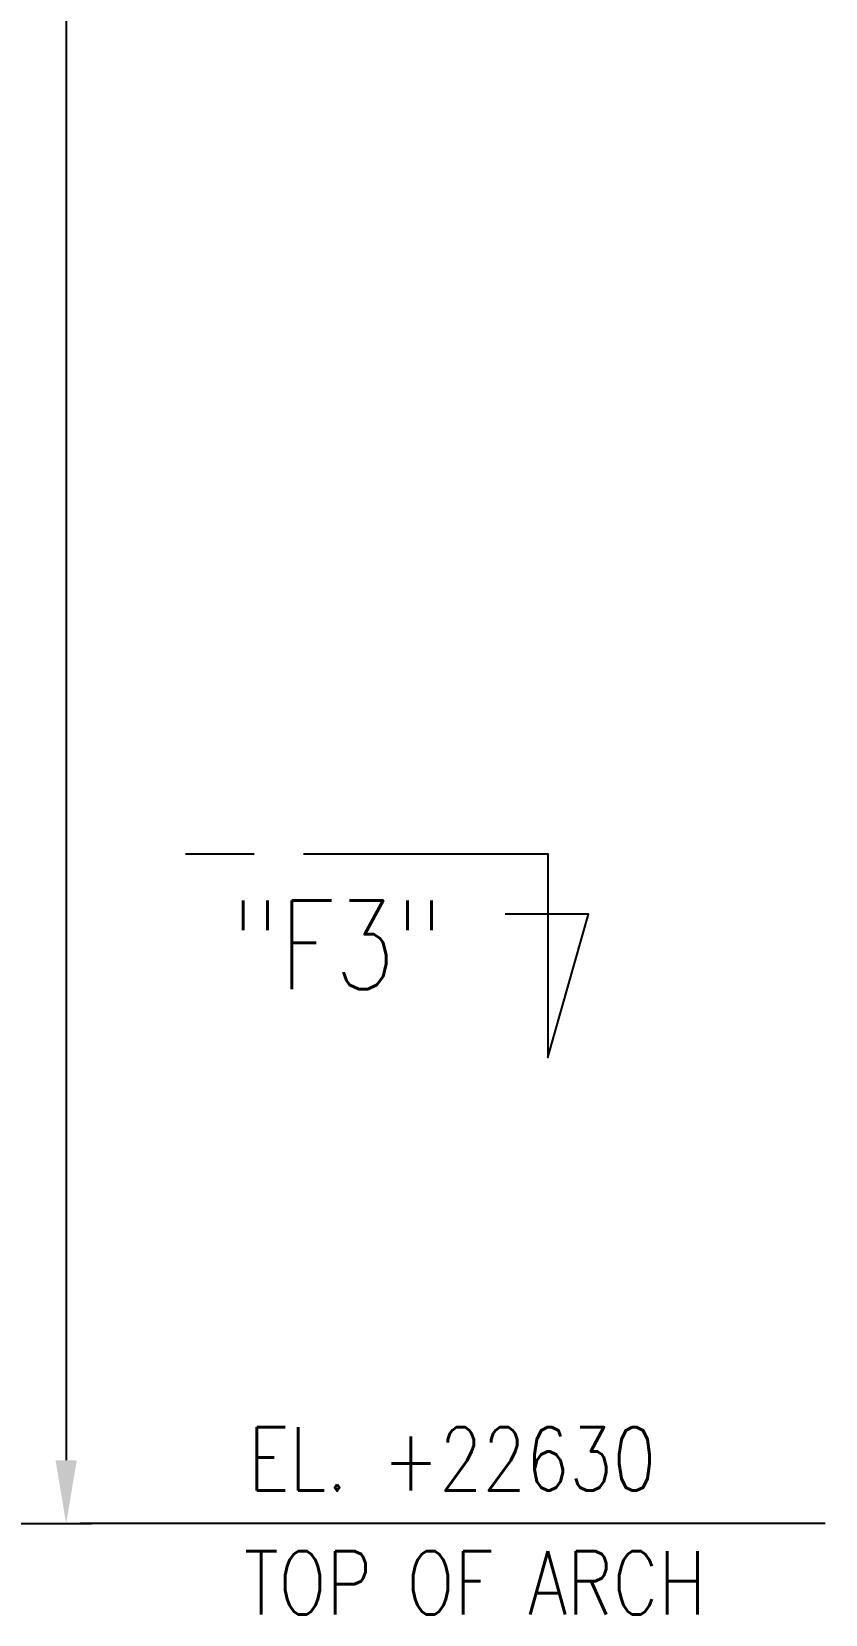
# Model space of a CAD drawing. Header units: millimetres. Extents: x 0 to 134087, y -49114 to 20834.
# Drawn here: x 129368 to 130152, y -40545 to -38981 of the extents above; entities that cross this region are included whole.
import ezdxf
from ezdxf.enums import TextEntityAlignment as Align

# ---------------------------------------------------------------- set-up
doc = ezdxf.new("R2010")
doc.units = ezdxf.units.MM
doc.header["$LTSCALE"] = 35
for name, color, linetype in [('CON-C', 4, 'Continuous'), ('CON-W', 7, 'Continuous'), ('CON-Y', 2, 'Continuous'), ('Dim-W', 7, 'Continuous'), ('STL-OBJT', 7, 'Continuous'), ('TXTT-C', 4, 'Continuous')]:
    doc.layers.add(name, color=color, linetype=linetype)
doc.styles.add('SIMPLEX', font='simplex.shx', dxfattribs={"width": 0.8})
doc.dimstyles.new('DIM25', dxfattribs={"dimscale": 25, "dimtxt": 2.5, "dimasz": 2.5, "dimexe": 1, "dimexo": 1, "dimgap": 1, "dimtad": 1, "dimdec": 1, "dimdsep": 46, "dimtxsty": 'SIMPLEX', "dimcen": 0, "dimclrt": 2, "dimazin": 2, "dimtfac": 1, "dimtdec": 1, "dimtix": 1, "dimtmove": 2, "dimatfit": 0, "dimfxl": 0.18, "dimtolj": 1, "dimtzin": 0, "dimarcsym": 0})

# ---------------------------------------------------------------- blocks, each defined once
blk = doc.blocks.new('*D3182')
at = {"layer": 'DEFPOINTS', "color": 0, "transparency": 16777216}
for p in [(125492.9, -36155.2), (128364.9, -40455.2), (129402, -40455.2)]:
    blk.add_point(p, dxfattribs=at)
at = {"layer": 'Dim-W', "color": 0, "lineweight": -2, "transparency": 16777216}
for p, q in [((125517.9, -36155.2), (129427, -36155.2)), ((129402, -36217.7), (129402, -40392.7)), ((128389.9, -40455.2), (129427, -40455.2))]:
    blk.add_line(p, q, dxfattribs=at)
at = {"layer": 'Dim-W', "color": 0, "transparency": 16777216}
for points in [[(129391.5, -36217.7), (129412.4, -36217.7), (129402, -36155.2)], [(129391.5, -40392.7), (129412.4, -40392.7), (129402, -40455.2)]]:
    blk.add_solid(points, dxfattribs=at)
at = {"layer": 'Dim-W', "color": 2, "transparency": 16777216, "insert": (129345.7, -38305.2), "char_height": 62.5, "attachment_point": 5, "rotation": 90, "style": 'SIMPLEX', "bg_fill": 3, "box_fill_scale": 1.1, "bg_fill_color": 256, "bg_fill_true_color": 13158600, "bg_fill_transparency": 0}
blk.add_mtext('\\A1;4300', dxfattribs=at)
blk = doc.blocks.new('SECMARK2')
at = {"layer": 'TXTT-C'}
blk.add_line((0, 0), (-2.717, 0), dxfattribs=at)
blk.add_lwpolyline([(-4.667, 0), (-14.317, 0), (-14.317, 8.05), (-15.933, 2.383), (-12.633, 2.383)], dxfattribs=at)
at = {"layer": 'TXTT-C', "style": 'SIMPLEX', "width": 1.17}
blk.add_attdef('TAG', text='', height=3.5, dxfattribs=at).set_placement((-7.82, 1.36), align=Align.CENTER)

msp = doc.modelspace()

# ---------------------------------------------------------------- block references
at = {"layer": 'CON-W'}
ref = msp.add_blockref('SECMARK2', (129519.6941, -39793.2867), dxfattribs=dict(at, xscale=25, yscale=25, zscale=25, rotation=180))
ref.add_attrib('TAG', '"F3"', (129564.9624, -39926.9534), dxfattribs={"layer": 'CON-C', "height": 87.5, "style": 'SIMPLEX', "width": 0.8})

# ---------------------------------------------------------------- texts
at = {"layer": 'CON-Y', "style": 'SIMPLEX', "width": 0.8}
for s, p in [('EL. +22630', (129581.7235, -40422.5964)), ('TOP OF ARCH', (129577.5422, -40544.9194))]:
    msp.add_text(s, height=62.5, dxfattribs=at).set_placement(p)

# ---------------------------------------------------------------- dimensions: what is measured, and where the dimension line sits
at = {"layer": 'Dim-W'}
dim = msp.add_linear_dim(base=(129401.9543, -40455.2481), p1=(125492.8544, -36155.2481), p2=(128364.8544, -40455.2481), angle=90, dimstyle='DIM25', override={"dimdec": 0, "dimtdec": 0, "dimtix": 0, "dimtmove": 0, "dimatfit": 2, "dimtfill": 1}, dxfattribs=at)
dim.commit()
dim.dimension.update_dxf_attribs({"geometry": '*D3182', "text_midpoint": (129401.9543, -38305.2481), "dimtype": 160})

# ---------------------------------------------------------------- next in the draw order: linework, layer by layer
at = {"layer": 'STL-OBJT'}
msp.add_line((130151.75, -40455.2481), (129415.6761, -40455.2481), dxfattribs=at)

doc.saveas('drawing.dxf')
